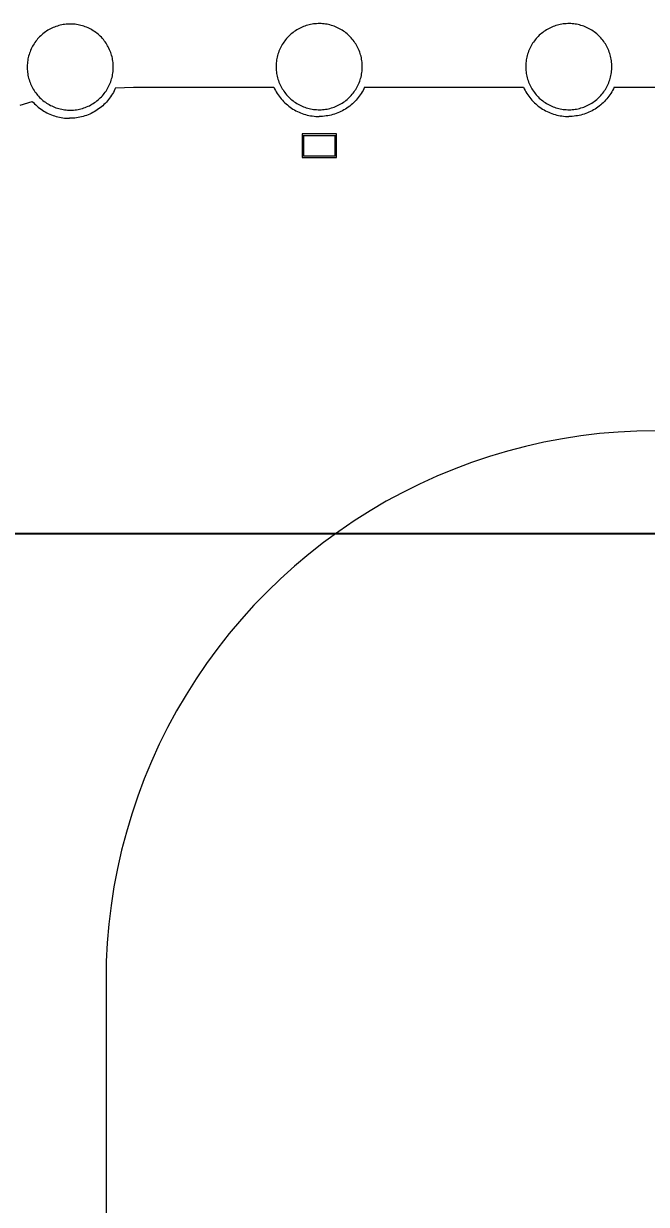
# Model space of a CAD drawing. Header units: inches. Extents: x -6.5 to 91.7, y -2.1 to 67.1.
# Drawn here: x 24.27 to 27.84, y 8.96 to 15.72 of the extents above; entities that cross this region are included whole.
import ezdxf

# ---------------------------------------------------------------- set-up
doc = ezdxf.new("R2010")
doc.units = ezdxf.units.IN
doc.header["$PDSIZE"] = -1
doc.layers.add('ZANO_R', color=7, linetype='Continuous', lineweight=0)
doc.layers.add('ZANO_W', color=1, linetype='Continuous', lineweight=0)
doc.styles.get("Standard").update_dxf_attribs({"font": 'ARIALUNI.TTF'})
doc.dimstyles.new('amerykanie', dxfattribs={"dimtxt": 50, "dimasz": 50, "dimexe": 0.5, "dimexo": 0.5, "dimgap": 1, "dimtad": 1, "dimdec": 0, "dimzin": 0, "dimlunit": 5, "dimtxsty": 'Standard', "dimcen": 0.09, "dimclrd": 1, "dimclre": 1, "dimclrt": 1, "dimazin": 0, "dimtfac": 1, "dimtdec": 0, "dimtmove": 0, "dimatfit": 3, "dimfxl": 1, "dimtzin": 0, "dimarcsym": 1})

# ---------------------------------------------------------------- blocks, each defined once
blk = doc.blocks.new('*D365')
at = {"layer": 'Defpoints', "color": 0}
for p in [(21.5557, 12.8004), (30.2547, 12.8004), (25.3333, 7.879)]:
    blk.add_point(p, dxfattribs=at)
at = {"layer": 'ZANO_W', "color": 1, "lineweight": -2}
for p, q in [((29.7547, 12.8004), (21.0557, 12.8004)), ((21.5557, 8.6915), (21.5557, 11.9879)), ((24.8333, 7.879), (21.0557, 7.879))]:
    blk.add_line(p, q, dxfattribs=at)
at = {"layer": 'ZANO_W', "color": 1}
for points in [[(21.6912, 11.9879), (21.4203, 11.9879), (21.5557, 12.8004)], [(21.4203, 8.6915), (21.6912, 8.6915), (21.5557, 7.879)]]:
    blk.add_solid(points, dxfattribs=at)
at = {"layer": 'ZANO_W', "color": 1, "insert": (20.634, 10.3397), "char_height": 0.8125, "attachment_point": 5, "rotation": 90}
blk.add_mtext('4 15/16', dxfattribs=at)

msp = doc.modelspace()

# ---------------------------------------------------------------- linework, layer by layer
at = {"layer": 'ZANO_R'}
for p, q in [((24.43999, 15.70173), (24.43219, 15.69819)), ((24.43999, 15.70173), (24.43219, 15.69819)), ((24.44791, 15.70499), (24.43999, 15.70173)), ((24.44791, 15.70499), (24.43999, 15.70173)), ((24.45594, 15.70797), (24.44791, 15.70499)), ((24.45594, 15.70797), (24.44791, 15.70499)), ((24.46406, 15.71068), (24.45594, 15.70797)), ((24.46406, 15.71068), (24.45594, 15.70797)), ((24.47228, 15.71309), (24.46406, 15.71068)), ((24.47228, 15.71309), (24.46406, 15.71068)), ((24.48057, 15.71523), (24.47228, 15.71309)), ((24.48057, 15.71523), (24.47228, 15.71309)), ((24.48894, 15.71707), (24.48057, 15.71523)), ((24.48894, 15.71707), (24.48057, 15.71523)), ((24.49736, 15.71862), (24.48894, 15.71707)), ((24.49736, 15.71862), (24.48894, 15.71707)), ((24.50583, 15.71988), (24.49736, 15.71862)), ((24.50583, 15.71988), (24.49736, 15.71862)), ((24.51434, 15.72085), (24.50583, 15.71988)), ((24.51434, 15.72085), (24.50583, 15.71988)), ((24.52288, 15.72151), (24.51434, 15.72085)), ((24.52288, 15.72151), (24.51434, 15.72085)), ((24.53144, 15.72189), (24.52288, 15.72151)), ((24.53144, 15.72189), (24.52288, 15.72151)), ((24.54, 15.72196), (24.53144, 15.72189)), ((24.54, 15.72196), (24.53144, 15.72189)), ((24.54856, 15.72174), (24.54, 15.72196)), ((24.54856, 15.72174), (24.54, 15.72196)), ((24.55711, 15.72122), (24.54856, 15.72174)), ((24.55711, 15.72122), (24.54856, 15.72174)), ((24.56564, 15.7204), (24.55711, 15.72122)), ((24.56564, 15.7204), (24.55711, 15.72122)), ((24.57413, 15.71929), (24.56564, 15.7204)), ((24.57413, 15.71929), (24.56564, 15.7204)), ((24.58258, 15.71788), (24.57413, 15.71929)), ((24.58258, 15.71788), (24.57413, 15.71929)), ((24.59098, 15.71619), (24.58258, 15.71788)), ((24.59098, 15.71619), (24.58258, 15.71788)), ((24.59931, 15.7142), (24.59098, 15.71619)), ((24.59931, 15.7142), (24.59098, 15.71619)), ((24.60756, 15.71192), (24.59931, 15.7142)), ((24.60756, 15.71192), (24.59931, 15.7142)), ((24.61574, 15.70936), (24.60756, 15.71192)), ((24.61574, 15.70936), (24.60756, 15.71192)), ((24.62381, 15.70651), (24.61574, 15.70936)), ((24.62381, 15.70651), (24.61574, 15.70936)), ((24.63179, 15.70339), (24.62381, 15.70651)), ((24.63179, 15.70339), (24.62381, 15.70651)), ((24.63965, 15.69999), (24.63179, 15.70339)), ((24.63965, 15.69999), (24.63179, 15.70339)), ((25.85854, 15.70067), (25.85086, 15.69687)), ((25.86634, 15.7042), (25.85854, 15.70067)), ((25.87426, 15.70746), (25.86634, 15.7042)), ((25.88229, 15.71044), (25.87426, 15.70746)), ((25.89041, 15.71315), (25.88229, 15.71044)), ((25.89863, 15.71557), (25.89041, 15.71315)), ((25.90693, 15.7177), (25.89863, 15.71557)), ((25.91529, 15.71954), (25.90693, 15.7177)), ((25.92371, 15.7211), (25.91529, 15.71954)), ((25.93218, 15.72236), (25.92371, 15.7211)), ((25.94069, 15.72332), (25.93218, 15.72236)), ((25.94923, 15.72399), (25.94069, 15.72332)), ((25.95779, 15.72436), (25.94923, 15.72399)), ((25.96635, 15.72443), (25.95779, 15.72436)), ((25.97492, 15.72421), (25.96635, 15.72443)), ((25.98347, 15.72369), (25.97492, 15.72421)), ((25.99199, 15.72287), (25.98347, 15.72369)), ((26.00048, 15.72176), (25.99199, 15.72287)), ((26.00893, 15.72036), (26.00048, 15.72176)), ((26.01733, 15.71866), (26.00893, 15.72036)), ((26.02566, 15.71667), (26.01733, 15.71866)), ((26.03391, 15.71439), (26.02566, 15.71667)), ((26.04209, 15.71183), (26.03391, 15.71439)), ((26.05017, 15.70899), (26.04209, 15.71183)), ((26.05814, 15.70587), (26.05017, 15.70899)), ((26.066, 15.70247), (26.05814, 15.70587)), ((26.07374, 15.6988), (26.066, 15.70247)), ((27.28871, 15.70067), (27.28103, 15.69687)), ((27.29651, 15.7042), (27.28871, 15.70067)), ((27.30443, 15.70746), (27.29651, 15.7042)), ((27.31246, 15.71044), (27.30443, 15.70746)), ((27.32059, 15.71315), (27.31246, 15.71044)), ((27.3288, 15.71557), (27.32059, 15.71315)), ((27.3371, 15.7177), (27.3288, 15.71557)), ((27.34546, 15.71954), (27.3371, 15.7177)), ((27.35388, 15.7211), (27.34546, 15.71954)), ((27.36236, 15.72236), (27.35388, 15.7211)), ((27.37087, 15.72332), (27.36236, 15.72236)), ((27.3794, 15.72399), (27.37087, 15.72332)), ((27.38796, 15.72436), (27.3794, 15.72399)), ((27.39653, 15.72443), (27.38796, 15.72436)), ((27.40509, 15.72421), (27.39653, 15.72443)), ((27.41364, 15.72369), (27.40509, 15.72421)), ((27.42216, 15.72287), (27.41364, 15.72369)), ((27.43065, 15.72176), (27.42216, 15.72287)), ((27.4391, 15.72036), (27.43065, 15.72176)), ((27.4475, 15.71866), (27.4391, 15.72036)), ((27.45583, 15.71667), (27.4475, 15.71866)), ((27.46409, 15.71439), (27.45583, 15.71667)), ((27.47226, 15.71183), (27.46409, 15.71439)), ((27.48034, 15.70899), (27.47226, 15.71183)), ((27.48831, 15.70587), (27.48034, 15.70899)), ((27.49617, 15.70247), (27.48831, 15.70587)), ((27.50391, 15.6988), (27.49617, 15.70247)), ((24.35101, 15.63637), (24.34553, 15.62979)), ((24.35101, 15.63637), (24.34553, 15.62979)), ((24.35671, 15.64276), (24.35101, 15.63637)), ((24.35671, 15.64276), (24.35101, 15.63637)), ((24.36263, 15.64894), (24.35671, 15.64276)), ((24.36263, 15.64894), (24.35671, 15.64276)), ((24.36877, 15.65492), (24.36263, 15.64894)), ((24.36877, 15.65492), (24.36263, 15.64894)), ((24.37511, 15.66068), (24.36877, 15.65492)), ((24.37511, 15.66068), (24.36877, 15.65492)), ((24.38164, 15.66622), (24.37511, 15.66068)), ((24.38164, 15.66622), (24.37511, 15.66068)), ((24.38836, 15.67152), (24.38164, 15.66622)), ((24.38836, 15.67152), (24.38164, 15.66622)), ((24.39527, 15.67659), (24.38836, 15.67152)), ((24.39527, 15.67659), (24.38836, 15.67152)), ((24.40234, 15.68142), (24.39527, 15.67659)), ((24.40234, 15.68142), (24.39527, 15.67659)), ((24.40958, 15.686), (24.40234, 15.68142)), ((24.40958, 15.686), (24.40234, 15.68142)), ((24.41697, 15.69033), (24.40958, 15.686)), ((24.41697, 15.69033), (24.40958, 15.686)), ((24.42451, 15.69439), (24.41697, 15.69033)), ((24.42451, 15.69439), (24.41697, 15.69033)), ((24.43219, 15.69819), (24.42451, 15.69439)), ((24.43219, 15.69819), (24.42451, 15.69439)), ((24.64739, 15.69633), (24.63965, 15.69999)), ((24.64739, 15.69633), (24.63965, 15.69999)), ((24.655, 15.69239), (24.64739, 15.69633)), ((24.655, 15.69239), (24.64739, 15.69633)), ((24.66247, 15.6882), (24.655, 15.69239)), ((24.66247, 15.6882), (24.655, 15.69239)), ((24.66978, 15.68374), (24.66247, 15.6882)), ((24.66978, 15.68374), (24.66247, 15.6882)), ((24.67694, 15.67904), (24.66978, 15.68374)), ((24.67694, 15.67904), (24.66978, 15.68374)), ((24.68393, 15.67409), (24.67694, 15.67904)), ((24.68393, 15.67409), (24.67694, 15.67904)), ((24.69074, 15.6689), (24.68393, 15.67409)), ((24.69074, 15.6689), (24.68393, 15.67409)), ((24.69737, 15.66348), (24.69074, 15.6689)), ((24.69737, 15.66348), (24.69074, 15.6689)), ((24.70381, 15.65783), (24.69737, 15.66348)), ((24.70381, 15.65783), (24.69737, 15.66348)), ((24.71005, 15.65196), (24.70381, 15.65783)), ((24.71005, 15.65196), (24.70381, 15.65783)), ((24.71608, 15.64588), (24.71005, 15.65196)), ((24.71608, 15.64588), (24.71005, 15.65196)), ((24.72189, 15.63959), (24.71608, 15.64588)), ((24.72189, 15.63959), (24.71608, 15.64588)), ((24.72749, 15.6331), (24.72189, 15.63959)), ((24.72749, 15.6331), (24.72189, 15.63959)), ((24.73285, 15.62642), (24.72749, 15.6331)), ((24.73285, 15.62642), (24.72749, 15.6331)), ((25.77736, 15.63884), (25.77188, 15.63226)), ((25.78306, 15.64523), (25.77736, 15.63884)), ((25.78899, 15.65142), (25.78306, 15.64523)), ((25.79512, 15.65739), (25.78899, 15.65142)), ((25.80146, 15.66315), (25.79512, 15.65739)), ((25.80799, 15.66869), (25.80146, 15.66315)), ((25.81472, 15.674), (25.80799, 15.66869)), ((25.82162, 15.67907), (25.81472, 15.674)), ((25.82869, 15.68389), (25.82162, 15.67907)), ((25.83593, 15.68847), (25.82869, 15.68389)), ((25.84332, 15.6928), (25.83593, 15.68847)), ((25.85086, 15.69687), (25.84332, 15.6928)), ((26.08135, 15.69486), (26.07374, 15.6988)), ((26.08882, 15.69067), (26.08135, 15.69486)), ((26.09613, 15.68622), (26.08882, 15.69067)), ((26.10329, 15.68151), (26.09613, 15.68622)), ((26.11028, 15.67656), (26.10329, 15.68151)), ((26.11709, 15.67137), (26.11028, 15.67656)), ((26.12372, 15.66595), (26.11709, 15.67137)), ((26.13016, 15.6603), (26.12372, 15.66595)), ((26.1364, 15.65443), (26.13016, 15.6603)), ((26.14243, 15.64835), (26.1364, 15.65443)), ((26.14824, 15.64206), (26.14243, 15.64835)), ((26.15384, 15.63557), (26.14824, 15.64206)), ((26.1592, 15.6289), (26.15384, 15.63557)), ((27.20753, 15.63884), (27.20205, 15.63226)), ((27.21323, 15.64523), (27.20753, 15.63884)), ((27.21916, 15.65142), (27.21323, 15.64523)), ((27.22529, 15.65739), (27.21916, 15.65142)), ((27.23163, 15.66315), (27.22529, 15.65739)), ((27.23816, 15.66869), (27.23163, 15.66315)), ((27.24489, 15.674), (27.23816, 15.66869)), ((27.25179, 15.67907), (27.24489, 15.674)), ((27.25886, 15.68389), (27.25179, 15.67907)), ((27.2661, 15.68847), (27.25886, 15.68389)), ((27.2735, 15.6928), (27.2661, 15.68847)), ((27.28103, 15.69687), (27.2735, 15.6928)), ((27.51152, 15.69486), (27.50391, 15.6988)), ((27.51899, 15.69067), (27.51152, 15.69486)), ((27.5263, 15.68622), (27.51899, 15.69067)), ((27.53346, 15.68151), (27.5263, 15.68622)), ((27.54045, 15.67656), (27.53346, 15.68151)), ((27.54727, 15.67137), (27.54045, 15.67656)), ((27.55389, 15.66595), (27.54727, 15.67137)), ((27.56033, 15.6603), (27.55389, 15.66595)), ((27.56657, 15.65443), (27.56033, 15.6603)), ((27.5726, 15.64835), (27.56657, 15.65443)), ((27.57841, 15.64206), (27.5726, 15.64835)), ((27.58401, 15.63557), (27.57841, 15.64206)), ((27.58937, 15.6289), (27.58401, 15.63557)), ((24.31052, 15.57114), (24.30733, 15.56319)), ((24.31052, 15.57114), (24.30733, 15.56319)), ((24.31399, 15.57897), (24.31052, 15.57114)), ((24.31399, 15.57897), (24.31052, 15.57114)), ((24.31772, 15.58667), (24.31399, 15.57897)), ((24.31772, 15.58667), (24.31399, 15.57897)), ((24.32172, 15.59425), (24.31772, 15.58667)), ((24.32172, 15.59425), (24.31772, 15.58667)), ((24.32599, 15.60168), (24.32172, 15.59425)), ((24.32599, 15.60168), (24.32172, 15.59425)), ((24.3305, 15.60896), (24.32599, 15.60168)), ((24.3305, 15.60896), (24.32599, 15.60168)), ((24.33527, 15.61607), (24.3305, 15.60896)), ((24.33527, 15.61607), (24.3305, 15.60896)), ((24.34028, 15.62302), (24.33527, 15.61607)), ((24.34028, 15.62302), (24.33527, 15.61607)), ((24.34553, 15.62979), (24.34028, 15.62302)), ((24.34553, 15.62979), (24.34028, 15.62302)), ((24.73798, 15.61957), (24.73285, 15.62642)), ((24.73798, 15.61957), (24.73285, 15.62642)), ((24.74287, 15.61253), (24.73798, 15.61957)), ((24.74287, 15.61253), (24.73798, 15.61957)), ((24.74751, 15.60534), (24.74287, 15.61253)), ((24.74751, 15.60534), (24.74287, 15.61253)), ((24.7519, 15.59798), (24.74751, 15.60534)), ((24.7519, 15.59798), (24.74751, 15.60534)), ((24.75603, 15.59048), (24.7519, 15.59798)), ((24.75603, 15.59048), (24.7519, 15.59798)), ((24.7599, 15.58284), (24.75603, 15.59048)), ((24.7599, 15.58284), (24.75603, 15.59048)), ((24.7635, 15.57507), (24.7599, 15.58284)), ((24.7635, 15.57507), (24.7599, 15.58284)), ((24.76683, 15.56718), (24.7635, 15.57507)), ((24.76683, 15.56718), (24.7635, 15.57507)), ((24.76988, 15.55917), (24.76683, 15.56718)), ((24.76988, 15.55917), (24.76683, 15.56718)), ((25.73368, 15.56566), (25.73077, 15.55761)), ((25.73688, 15.57361), (25.73368, 15.56566)), ((25.74034, 15.58144), (25.73688, 15.57361)), ((25.74408, 15.58915), (25.74034, 15.58144)), ((25.74808, 15.59672), (25.74408, 15.58915)), ((25.75234, 15.60415), (25.74808, 15.59672)), ((25.75685, 15.61143), (25.75234, 15.60415)), ((25.76162, 15.61854), (25.75685, 15.61143)), ((25.76663, 15.62549), (25.76162, 15.61854)), ((25.77188, 15.63226), (25.76663, 15.62549)), ((26.16433, 15.62204), (26.1592, 15.6289)), ((26.16922, 15.61501), (26.16433, 15.62204)), ((26.17386, 15.60781), (26.16922, 15.61501)), ((26.17825, 15.60045), (26.17386, 15.60781)), ((26.18238, 15.59295), (26.17825, 15.60045)), ((26.18625, 15.58531), (26.18238, 15.59295)), ((26.18985, 15.57754), (26.18625, 15.58531)), ((26.19318, 15.56965), (26.18985, 15.57754)), ((26.19624, 15.56165), (26.19318, 15.56965)), ((27.16385, 15.56566), (27.16094, 15.55761)), ((27.16705, 15.57361), (27.16385, 15.56566)), ((27.17051, 15.58144), (27.16705, 15.57361)), ((27.17425, 15.58915), (27.17051, 15.58144)), ((27.17825, 15.59672), (27.17425, 15.58915)), ((27.18251, 15.60415), (27.17825, 15.59672)), ((27.18702, 15.61143), (27.18251, 15.60415)), ((27.19179, 15.61854), (27.18702, 15.61143)), ((27.1968, 15.62549), (27.19179, 15.61854)), ((27.20205, 15.63226), (27.1968, 15.62549)), ((27.5945, 15.62204), (27.58937, 15.6289)), ((27.59939, 15.61501), (27.5945, 15.62204)), ((27.60403, 15.60781), (27.59939, 15.61501)), ((27.60842, 15.60045), (27.60403, 15.60781)), ((27.61255, 15.59295), (27.60842, 15.60045)), ((27.61642, 15.58531), (27.61255, 15.59295)), ((27.62002, 15.57754), (27.61642, 15.58531)), ((27.62335, 15.56965), (27.62002, 15.57754)), ((27.62641, 15.56165), (27.62335, 15.56965)), ((24.29294, 15.50513), (24.29205, 15.49662)), ((24.29294, 15.50513), (24.29205, 15.49662)), ((24.29413, 15.51362), (24.29294, 15.50513)), ((24.29413, 15.51362), (24.29294, 15.50513)), ((24.29561, 15.52205), (24.29413, 15.51362)), ((24.29561, 15.52205), (24.29413, 15.51362)), ((24.29738, 15.53043), (24.29561, 15.52205)), ((24.29738, 15.53043), (24.29561, 15.52205)), ((24.29944, 15.53875), (24.29738, 15.53043)), ((24.29944, 15.53875), (24.29738, 15.53043)), ((24.30179, 15.54698), (24.29944, 15.53875)), ((24.30179, 15.54698), (24.29944, 15.53875)), ((24.30442, 15.55513), (24.30179, 15.54698)), ((24.30442, 15.55513), (24.30179, 15.54698)), ((24.30733, 15.56319), (24.30442, 15.55513)), ((24.30733, 15.56319), (24.30442, 15.55513)), ((24.77266, 15.55107), (24.76988, 15.55917)), ((24.77266, 15.55107), (24.76988, 15.55917)), ((24.77515, 15.54287), (24.77266, 15.55107)), ((24.77515, 15.54287), (24.77266, 15.55107)), ((24.77735, 15.5346), (24.77515, 15.54287)), ((24.77735, 15.5346), (24.77515, 15.54287)), ((24.77927, 15.52625), (24.77735, 15.5346)), ((24.77927, 15.52625), (24.77735, 15.5346)), ((24.78089, 15.51784), (24.77927, 15.52625)), ((24.78089, 15.51784), (24.77927, 15.52625)), ((24.78223, 15.50938), (24.78089, 15.51784)), ((24.78223, 15.50938), (24.78089, 15.51784)), ((24.78326, 15.50088), (24.78223, 15.50938)), ((24.78326, 15.50088), (24.78223, 15.50938)), ((24.78401, 15.49235), (24.78326, 15.50088)), ((24.78401, 15.49235), (24.78326, 15.50088)), ((25.7184, 15.49909), (25.71781, 15.49055)), ((25.71929, 15.50761), (25.7184, 15.49909)), ((25.72048, 15.51609), (25.71929, 15.50761)), ((25.72196, 15.52453), (25.72048, 15.51609)), ((25.72373, 15.53291), (25.72196, 15.52453)), ((25.72579, 15.54122), (25.72373, 15.53291)), ((25.72814, 15.54946), (25.72579, 15.54122)), ((25.73077, 15.55761), (25.72814, 15.54946)), ((26.19901, 15.55354), (26.19624, 15.56165)), ((26.2015, 15.54535), (26.19901, 15.55354)), ((26.2037, 15.53707), (26.2015, 15.54535)), ((26.20562, 15.52872), (26.2037, 15.53707)), ((26.20725, 15.52031), (26.20562, 15.52872)), ((26.20858, 15.51185), (26.20725, 15.52031)), ((26.20962, 15.50335), (26.20858, 15.51185)), ((26.21036, 15.49482), (26.20962, 15.50335)), ((27.14857, 15.49909), (27.14798, 15.49055)), ((27.14946, 15.50761), (27.14857, 15.49909)), ((27.15065, 15.51609), (27.14946, 15.50761)), ((27.15213, 15.52453), (27.15065, 15.51609)), ((27.1539, 15.53291), (27.15213, 15.52453)), ((27.15596, 15.54122), (27.1539, 15.53291)), ((27.15831, 15.54946), (27.15596, 15.54122)), ((27.16094, 15.55761), (27.15831, 15.54946)), ((27.62918, 15.55354), (27.62641, 15.56165)), ((27.63167, 15.54535), (27.62918, 15.55354)), ((27.63388, 15.53707), (27.63167, 15.54535)), ((27.63579, 15.52872), (27.63388, 15.53707)), ((27.63742, 15.52031), (27.63579, 15.52872)), ((27.63875, 15.51185), (27.63742, 15.52031)), ((27.63979, 15.50335), (27.63875, 15.51185)), ((27.64053, 15.49482), (27.63979, 15.50335)), ((24.29146, 15.48807), (24.29116, 15.47951)), ((24.29146, 15.48807), (24.29116, 15.47951)), ((24.29116, 15.47951), (24.29116, 15.47095)), ((24.29116, 15.47951), (24.29116, 15.47095)), ((24.29116, 15.47095), (24.29146, 15.46239)), ((24.29116, 15.47095), (24.29146, 15.46239)), ((24.29205, 15.49662), (24.29146, 15.48807)), ((24.29205, 15.49662), (24.29146, 15.48807)), ((24.29146, 15.46239), (24.29205, 15.45384)), ((24.29146, 15.46239), (24.29205, 15.45384)), ((24.29205, 15.45384), (24.29294, 15.44533)), ((24.29205, 15.45384), (24.29294, 15.44533)), ((24.29294, 15.44533), (24.29413, 15.43684)), ((24.29294, 15.44533), (24.29413, 15.43684)), ((24.29413, 15.43684), (24.29561, 15.42841)), ((24.29413, 15.43684), (24.29561, 15.42841)), ((24.77927, 15.42421), (24.78089, 15.43262)), ((24.77927, 15.42421), (24.78089, 15.43262)), ((24.78089, 15.43262), (24.78223, 15.44108)), ((24.78089, 15.43262), (24.78223, 15.44108)), ((24.78223, 15.44108), (24.78326, 15.44958)), ((24.78223, 15.44108), (24.78326, 15.44958)), ((24.78326, 15.44958), (24.78401, 15.45811)), ((24.78326, 15.44958), (24.78401, 15.45811)), ((24.78445, 15.48379), (24.78401, 15.49235)), ((24.78445, 15.48379), (24.78401, 15.49235)), ((24.78401, 15.45811), (24.78445, 15.46667)), ((24.78401, 15.45811), (24.78445, 15.46667)), ((24.7846, 15.47523), (24.78445, 15.48379)), ((24.7846, 15.47523), (24.78445, 15.48379)), ((24.78445, 15.46667), (24.7846, 15.47523)), ((24.78445, 15.46667), (24.7846, 15.47523)), ((25.71781, 15.49055), (25.71751, 15.48199)), ((25.71751, 15.48199), (25.71751, 15.47342)), ((25.71751, 15.47342), (25.71781, 15.46486)), ((25.71781, 15.46486), (25.7184, 15.45632)), ((25.7184, 15.45632), (25.71929, 15.4478)), ((25.71929, 15.4478), (25.72048, 15.43932)), ((25.72048, 15.43932), (25.72196, 15.43088)), ((25.72196, 15.43088), (25.72373, 15.4225)), ((26.20562, 15.42668), (26.20725, 15.43509)), ((26.20725, 15.43509), (26.20858, 15.44355)), ((26.20858, 15.44355), (26.20962, 15.45205)), ((26.20962, 15.45205), (26.21036, 15.46059)), ((26.2108, 15.48627), (26.21036, 15.49482)), ((26.21036, 15.46059), (26.2108, 15.46914)), ((26.21095, 15.4777), (26.2108, 15.48627)), ((26.2108, 15.46914), (26.21095, 15.4777)), ((27.14798, 15.49055), (27.14768, 15.48199)), ((27.14768, 15.48199), (27.14768, 15.47342)), ((27.14768, 15.47342), (27.14798, 15.46486)), ((27.14798, 15.46486), (27.14857, 15.45632)), ((27.14857, 15.45632), (27.14946, 15.4478)), ((27.14946, 15.4478), (27.15065, 15.43932)), ((27.15065, 15.43932), (27.15213, 15.43088)), ((27.15213, 15.43088), (27.1539, 15.4225)), ((27.63579, 15.42668), (27.63742, 15.43509)), ((27.63742, 15.43509), (27.63875, 15.44355)), ((27.63875, 15.44355), (27.63979, 15.45205)), ((27.63979, 15.45205), (27.64053, 15.46059)), ((27.64098, 15.48627), (27.64053, 15.49482)), ((27.64053, 15.46059), (27.64098, 15.46914)), ((27.64112, 15.4777), (27.64098, 15.48627)), ((27.64098, 15.46914), (27.64112, 15.4777)), ((24.29561, 15.42841), (24.29738, 15.42003)), ((24.29561, 15.42841), (24.29738, 15.42003)), ((24.29738, 15.42003), (24.29944, 15.41171)), ((24.29738, 15.42003), (24.29944, 15.41171)), ((24.29944, 15.41171), (24.30179, 15.40348)), ((24.29944, 15.41171), (24.30179, 15.40348)), ((24.30179, 15.40348), (24.30442, 15.39533)), ((24.30179, 15.40348), (24.30442, 15.39533)), ((24.30442, 15.39533), (24.30733, 15.38727)), ((24.30442, 15.39533), (24.30733, 15.38727)), ((24.30733, 15.38727), (24.31052, 15.37933)), ((24.30733, 15.38727), (24.31052, 15.37933)), ((24.31052, 15.37933), (24.31399, 15.37149)), ((24.31052, 15.37933), (24.31399, 15.37149)), ((24.31399, 15.37149), (24.31772, 15.36379)), ((24.31399, 15.37149), (24.31772, 15.36379)), ((24.31772, 15.36379), (24.32172, 15.35621)), ((24.31772, 15.36379), (24.32172, 15.35621)), ((24.75603, 15.35998), (24.7599, 15.36762)), ((24.75603, 15.35998), (24.7599, 15.36762)), ((24.7599, 15.36762), (24.7635, 15.37539)), ((24.7599, 15.36762), (24.7635, 15.37539)), ((24.7635, 15.37539), (24.76683, 15.38329)), ((24.7635, 15.37539), (24.76683, 15.38329)), ((24.76683, 15.38329), (24.76988, 15.39129)), ((24.76683, 15.38329), (24.76988, 15.39129)), ((24.76988, 15.39129), (24.77266, 15.39939)), ((24.76988, 15.39129), (24.77266, 15.39939)), ((24.77266, 15.39939), (24.77515, 15.40759)), ((24.77266, 15.39939), (24.77515, 15.40759)), ((24.77515, 15.40759), (24.77735, 15.41586)), ((24.77515, 15.40759), (24.77735, 15.41586)), ((24.77735, 15.41586), (24.77927, 15.42421)), ((24.77735, 15.41586), (24.77927, 15.42421)), ((25.72373, 15.4225), (25.72579, 15.41419)), ((25.72579, 15.41419), (25.72814, 15.40595)), ((25.72814, 15.40595), (25.73077, 15.3978)), ((25.73077, 15.3978), (25.73368, 15.38975)), ((25.73368, 15.38975), (25.73688, 15.3818)), ((25.73688, 15.3818), (25.74034, 15.37397)), ((25.74034, 15.37397), (25.74408, 15.36626)), ((25.74408, 15.36626), (25.74808, 15.35869)), ((26.17825, 15.35495), (26.18238, 15.36245)), ((26.18238, 15.36245), (26.18625, 15.3701)), ((26.18625, 15.3701), (26.18985, 15.37787)), ((26.18985, 15.37787), (26.19318, 15.38576)), ((26.19318, 15.38576), (26.19624, 15.39376)), ((26.19624, 15.39376), (26.19901, 15.40186)), ((26.19901, 15.40186), (26.2015, 15.41006)), ((26.2015, 15.41006), (26.2037, 15.41833)), ((26.2037, 15.41833), (26.20562, 15.42668)), ((27.1539, 15.4225), (27.15596, 15.41419)), ((27.15596, 15.41419), (27.15831, 15.40595)), ((27.15831, 15.40595), (27.16094, 15.3978)), ((27.16094, 15.3978), (27.16385, 15.38975)), ((27.16385, 15.38975), (27.16705, 15.3818)), ((27.16705, 15.3818), (27.17051, 15.37397)), ((27.17051, 15.37397), (27.17425, 15.36626)), ((27.17425, 15.36626), (27.17825, 15.35869)), ((27.60842, 15.35495), (27.61255, 15.36245)), ((27.61255, 15.36245), (27.61642, 15.3701)), ((27.61642, 15.3701), (27.62002, 15.37787)), ((27.62002, 15.37787), (27.62335, 15.38576)), ((27.62335, 15.38576), (27.62641, 15.39376)), ((27.62641, 15.39376), (27.62918, 15.40186)), ((27.62918, 15.40186), (27.63167, 15.41006)), ((27.63167, 15.41006), (27.63388, 15.41833)), ((27.63388, 15.41833), (27.63579, 15.42668)), ((24.32172, 15.35621), (24.32599, 15.34878)), ((24.32172, 15.35621), (24.32599, 15.34878)), ((24.32599, 15.34878), (24.3305, 15.34151)), ((24.32599, 15.34878), (24.3305, 15.34151)), ((24.3305, 15.34151), (24.33527, 15.33439)), ((24.3305, 15.34151), (24.33527, 15.33439)), ((24.33527, 15.33439), (24.34028, 15.32744)), ((24.33527, 15.33439), (24.34028, 15.32744)), ((24.34028, 15.32744), (24.34553, 15.32067)), ((24.34028, 15.32744), (24.34553, 15.32067)), ((24.34553, 15.32067), (24.35101, 15.31409)), ((24.34553, 15.32067), (24.35101, 15.31409)), ((24.35101, 15.31409), (24.35671, 15.3077)), ((24.35101, 15.31409), (24.35671, 15.3077)), ((24.35671, 15.3077), (24.36263, 15.30152)), ((24.35671, 15.3077), (24.36263, 15.30152)), ((24.36263, 15.30152), (24.36877, 15.29554)), ((24.36263, 15.30152), (24.36877, 15.29554)), ((24.36877, 15.29554), (24.37511, 15.28978)), ((24.36877, 15.29554), (24.37511, 15.28978)), ((24.70381, 15.29263), (24.71005, 15.2985)), ((24.70381, 15.29263), (24.71005, 15.2985)), ((24.71005, 15.2985), (24.71608, 15.30458)), ((24.71005, 15.2985), (24.71608, 15.30458)), ((24.71608, 15.30458), (24.72189, 15.31087)), ((24.71608, 15.30458), (24.72189, 15.31087)), ((24.72189, 15.31087), (24.72749, 15.31736)), ((24.72189, 15.31087), (24.72749, 15.31736)), ((24.72749, 15.31736), (24.73285, 15.32404)), ((24.72749, 15.31736), (24.73285, 15.32404)), ((24.73285, 15.32404), (24.73798, 15.33089)), ((24.73285, 15.32404), (24.73798, 15.33089)), ((24.73798, 15.33089), (24.74287, 15.33793)), ((24.73798, 15.33089), (24.74287, 15.33793)), ((24.74287, 15.33793), (24.74751, 15.34512)), ((24.74287, 15.33793), (24.74751, 15.34512)), ((24.74751, 15.34512), (24.7519, 15.35248)), ((24.74751, 15.34512), (24.7519, 15.35248)), ((24.7519, 15.35248), (24.75603, 15.35998)), ((24.7519, 15.35248), (24.75603, 15.35998)), ((24.76368, 15.29726), (24.75767, 15.28944)), ((24.76941, 15.30528), (24.76368, 15.29726)), ((24.77487, 15.3135), (24.76941, 15.30528)), ((24.78004, 15.32189), (24.77487, 15.3135)), ((24.78491, 15.33046), (24.78004, 15.32189)), ((24.78949, 15.3392), (24.78491, 15.33046)), ((24.79376, 15.34809), (24.78949, 15.3392)), ((24.79772, 15.35712), (24.79376, 15.34809)), ((24.79772, 15.35712), (24.84896, 15.35897)), ((24.84896, 15.35897), (24.90023, 15.35959)), ((24.90023, 15.35959), (25.70436, 15.35959)), ((25.70436, 15.35959), (25.70861, 15.35065)), ((25.70861, 15.35065), (25.71316, 15.34187)), ((25.71316, 15.34187), (25.71802, 15.33325)), ((25.71802, 15.33325), (25.72318, 15.3248)), ((25.72318, 15.3248), (25.72862, 15.31654)), ((25.72862, 15.31654), (25.73435, 15.30847)), ((25.73435, 15.30847), (25.74036, 15.3006)), ((25.74036, 15.3006), (25.74663, 15.29295)), ((25.74808, 15.35869), (25.75234, 15.35126)), ((25.75234, 15.35126), (25.75685, 15.34398)), ((25.75685, 15.34398), (25.76162, 15.33686)), ((25.76162, 15.33686), (25.76663, 15.32992)), ((25.76663, 15.32992), (25.77188, 15.32315)), ((25.77188, 15.32315), (25.77736, 15.31656)), ((25.77736, 15.31656), (25.78306, 15.31018)), ((25.78306, 15.31018), (25.78899, 15.30399)), ((25.78899, 15.30399), (25.79512, 15.29801)), ((25.79512, 15.29801), (25.80146, 15.29225)), ((26.12372, 15.28946), (26.13016, 15.29511)), ((26.13016, 15.29511), (26.1364, 15.30098)), ((26.1364, 15.30098), (26.14243, 15.30706)), ((26.14243, 15.30706), (26.14824, 15.31335)), ((26.14824, 15.31335), (26.15384, 15.31983)), ((26.15384, 15.31983), (26.1592, 15.32651)), ((26.1592, 15.32651), (26.16433, 15.33337)), ((26.16433, 15.33337), (26.16922, 15.3404)), ((26.16922, 15.3404), (26.17386, 15.3476)), ((26.17386, 15.3476), (26.17825, 15.35495)), ((26.18807, 15.3006), (26.1818, 15.29295)), ((26.19407, 15.30847), (26.18807, 15.3006)), ((26.1998, 15.31654), (26.19407, 15.30847)), ((26.20525, 15.3248), (26.1998, 15.31654)), ((26.2104, 15.33325), (26.20525, 15.3248)), ((26.21526, 15.34187), (26.2104, 15.33325)), ((26.21982, 15.35065), (26.21526, 15.34187)), ((26.22407, 15.35959), (26.21982, 15.35065)), ((26.22407, 15.35959), (27.13453, 15.35959)), ((27.13453, 15.35959), (27.13878, 15.35065)), ((27.13878, 15.35065), (27.14333, 15.34187)), ((27.14333, 15.34187), (27.14819, 15.33325)), ((27.14819, 15.33325), (27.15335, 15.3248)), ((27.15335, 15.3248), (27.1588, 15.31654)), ((27.1588, 15.31654), (27.16452, 15.30847)), ((27.16452, 15.30847), (27.17053, 15.3006)), ((27.17053, 15.3006), (27.1768, 15.29295)), ((27.17825, 15.35869), (27.18251, 15.35126)), ((27.18251, 15.35126), (27.18702, 15.34398)), ((27.18702, 15.34398), (27.19179, 15.33686)), ((27.19179, 15.33686), (27.1968, 15.32992)), ((27.1968, 15.32992), (27.20205, 15.32315)), ((27.20205, 15.32315), (27.20753, 15.31656)), ((27.20753, 15.31656), (27.21323, 15.31018)), ((27.21323, 15.31018), (27.21916, 15.30399)), ((27.21916, 15.30399), (27.22529, 15.29801)), ((27.22529, 15.29801), (27.23163, 15.29225)), ((27.55389, 15.28946), (27.56033, 15.29511)), ((27.56033, 15.29511), (27.56657, 15.30098)), ((27.56657, 15.30098), (27.5726, 15.30706)), ((27.5726, 15.30706), (27.57841, 15.31335)), ((27.57841, 15.31335), (27.58401, 15.31983)), ((27.58401, 15.31983), (27.58937, 15.32651)), ((27.58937, 15.32651), (27.5945, 15.33337)), ((27.5945, 15.33337), (27.59939, 15.3404)), ((27.59939, 15.3404), (27.60403, 15.3476)), ((27.60403, 15.3476), (27.60842, 15.35495)), ((27.61824, 15.3006), (27.61197, 15.29295)), ((27.62424, 15.30847), (27.61824, 15.3006)), ((27.62997, 15.31654), (27.62424, 15.30847)), ((27.63542, 15.3248), (27.62997, 15.31654)), ((27.64057, 15.33325), (27.63542, 15.3248)), ((27.64543, 15.34187), (27.64057, 15.33325)), ((27.64999, 15.35065), (27.64543, 15.34187)), ((27.65424, 15.35959), (27.64999, 15.35065)), ((27.65424, 15.35959), (28.5647, 15.35959)), ((24.2504, 15.25784), (24.31996, 15.27887)), ((24.31996, 15.27887), (24.32649, 15.27169)), ((24.32649, 15.27169), (24.33326, 15.26474)), ((24.33326, 15.26474), (24.34026, 15.25802)), ((24.34026, 15.25802), (24.34748, 15.25154)), ((24.34748, 15.25154), (24.35492, 15.24531)), ((24.35492, 15.24531), (24.36257, 15.23934)), ((24.36257, 15.23934), (24.37042, 15.23363)), ((24.37042, 15.23363), (24.37845, 15.22819)), ((24.37511, 15.28978), (24.38164, 15.28424)), ((24.37511, 15.28978), (24.38164, 15.28424)), ((24.37845, 15.22819), (24.38667, 15.22303)), ((24.38164, 15.28424), (24.38836, 15.27894)), ((24.38164, 15.28424), (24.38836, 15.27894)), ((24.38836, 15.27894), (24.39527, 15.27387)), ((24.38836, 15.27894), (24.39527, 15.27387)), ((24.39527, 15.27387), (24.40234, 15.26904)), ((24.39527, 15.27387), (24.40234, 15.26904)), ((24.40234, 15.26904), (24.40958, 15.26446)), ((24.40234, 15.26904), (24.40958, 15.26446)), ((24.40958, 15.26446), (24.41697, 15.26013)), ((24.40958, 15.26446), (24.41697, 15.26013)), ((24.41697, 15.26013), (24.42451, 15.25607)), ((24.41697, 15.26013), (24.42451, 15.25607)), ((24.42451, 15.25607), (24.43219, 15.25227)), ((24.42451, 15.25607), (24.43219, 15.25227)), ((24.43219, 15.25227), (24.43999, 15.24873)), ((24.43219, 15.25227), (24.43999, 15.24873)), ((24.43999, 15.24873), (24.44791, 15.24547)), ((24.43999, 15.24873), (24.44791, 15.24547)), ((24.44791, 15.24547), (24.45594, 15.24249)), ((24.44791, 15.24547), (24.45594, 15.24249)), ((24.45594, 15.24249), (24.46406, 15.23979)), ((24.45594, 15.24249), (24.46406, 15.23979)), ((24.46406, 15.23979), (24.47228, 15.23737)), ((24.46406, 15.23979), (24.47228, 15.23737)), ((24.47228, 15.23737), (24.48057, 15.23523)), ((24.47228, 15.23737), (24.48057, 15.23523)), ((24.48057, 15.23523), (24.48894, 15.23339)), ((24.48057, 15.23523), (24.48894, 15.23339)), ((24.48894, 15.23339), (24.49736, 15.23184)), ((24.48894, 15.23339), (24.49736, 15.23184)), ((24.49736, 15.23184), (24.50583, 15.23058)), ((24.49736, 15.23184), (24.50583, 15.23058)), ((24.50583, 15.23058), (24.51434, 15.22961)), ((24.50583, 15.23058), (24.51434, 15.22961)), ((24.51434, 15.22961), (24.52288, 15.22895)), ((24.51434, 15.22961), (24.52288, 15.22895)), ((24.52288, 15.22895), (24.53144, 15.22857)), ((24.52288, 15.22895), (24.53144, 15.22857)), ((24.53144, 15.22857), (24.54, 15.2285)), ((24.53144, 15.22857), (24.54, 15.2285)), ((24.54, 15.2285), (24.54856, 15.22872)), ((24.54, 15.2285), (24.54856, 15.22872)), ((24.54856, 15.22872), (24.55711, 15.22924)), ((24.54856, 15.22872), (24.55711, 15.22924)), ((24.55711, 15.22924), (24.56564, 15.23006)), ((24.55711, 15.22924), (24.56564, 15.23006)), ((24.56564, 15.23006), (24.57413, 15.23117)), ((24.56564, 15.23006), (24.57413, 15.23117)), ((24.57413, 15.23117), (24.58258, 15.23258)), ((24.57413, 15.23117), (24.58258, 15.23258)), ((24.58258, 15.23258), (24.59098, 15.23427)), ((24.58258, 15.23258), (24.59098, 15.23427)), ((24.59098, 15.23427), (24.59931, 15.23626)), ((24.59098, 15.23427), (24.59931, 15.23626)), ((24.59931, 15.23626), (24.60756, 15.23854)), ((24.59931, 15.23626), (24.60756, 15.23854)), ((24.60756, 15.23854), (24.61574, 15.2411)), ((24.60756, 15.23854), (24.61574, 15.2411)), ((24.61574, 15.2411), (24.62381, 15.24395)), ((24.61574, 15.2411), (24.62381, 15.24395)), ((24.62381, 15.24395), (24.63179, 15.24707)), ((24.62381, 15.24395), (24.63179, 15.24707)), ((24.63179, 15.24707), (24.63965, 15.25047)), ((24.63179, 15.24707), (24.63965, 15.25047)), ((24.63965, 15.25047), (24.64739, 15.25413)), ((24.63965, 15.25047), (24.64739, 15.25413)), ((24.64739, 15.25413), (24.655, 15.25807)), ((24.64739, 15.25413), (24.655, 15.25807)), ((24.655, 15.25807), (24.66247, 15.26226)), ((24.655, 15.25807), (24.66247, 15.26226)), ((24.66247, 15.26226), (24.66978, 15.26672)), ((24.66247, 15.26226), (24.66978, 15.26672)), ((24.66978, 15.26672), (24.67694, 15.27142)), ((24.66978, 15.26672), (24.67694, 15.27142)), ((24.67694, 15.27142), (24.68393, 15.27637)), ((24.67694, 15.27142), (24.68393, 15.27637)), ((24.68393, 15.27637), (24.69074, 15.28156)), ((24.68393, 15.27637), (24.69074, 15.28156)), ((24.69256, 15.22966), (24.68426, 15.22434)), ((24.69074, 15.28156), (24.69737, 15.28698)), ((24.69074, 15.28156), (24.69737, 15.28698)), ((24.70067, 15.23527), (24.69256, 15.22966)), ((24.69737, 15.28698), (24.70381, 15.29263)), ((24.69737, 15.28698), (24.70381, 15.29263)), ((24.70858, 15.24115), (24.70067, 15.23527)), ((24.71629, 15.2473), (24.70858, 15.24115)), ((24.72378, 15.25371), (24.71629, 15.2473)), ((24.73104, 15.26038), (24.72378, 15.25371)), ((24.73807, 15.2673), (24.73104, 15.26038)), ((24.74486, 15.27445), (24.73807, 15.2673)), ((24.75139, 15.28184), (24.74486, 15.27445)), ((24.75767, 15.28944), (24.75139, 15.28184)), ((25.74663, 15.29295), (25.75317, 15.28551)), ((25.75317, 15.28551), (25.75996, 15.27831)), ((25.75996, 15.27831), (25.76699, 15.27135)), ((25.76699, 15.27135), (25.77426, 15.26464)), ((25.77426, 15.26464), (25.78176, 15.25818)), ((25.78176, 15.25818), (25.78948, 15.25199)), ((25.78948, 15.25199), (25.79741, 15.24607)), ((25.79741, 15.24607), (25.80554, 15.24043)), ((25.80146, 15.29225), (25.80799, 15.28672)), ((25.80554, 15.24043), (25.81386, 15.23507)), ((25.80799, 15.28672), (25.81472, 15.28141)), ((25.81386, 15.23507), (25.82236, 15.23)), ((25.81472, 15.28141), (25.82162, 15.27634)), ((25.82162, 15.27634), (25.82869, 15.27151)), ((25.82236, 15.23), (25.83103, 15.22523)), ((25.82869, 15.27151), (25.83593, 15.26693)), ((25.83593, 15.26693), (25.84332, 15.26261)), ((25.84332, 15.26261), (25.85086, 15.25854)), ((25.85086, 15.25854), (25.85854, 15.25474)), ((25.85854, 15.25474), (25.86634, 15.25121)), ((25.86634, 15.25121), (25.87426, 15.24794)), ((25.87426, 15.24794), (25.88229, 15.24496)), ((25.88229, 15.24496), (25.89041, 15.24226)), ((25.89041, 15.24226), (25.89863, 15.23984)), ((25.89863, 15.23984), (25.90693, 15.23771)), ((25.90693, 15.23771), (25.91529, 15.23586)), ((25.91529, 15.23586), (25.92371, 15.23431)), ((25.92371, 15.23431), (25.93218, 15.23305)), ((25.93218, 15.23305), (25.94069, 15.23209)), ((25.94069, 15.23209), (25.94923, 15.23142)), ((25.94923, 15.23142), (25.95779, 15.23105)), ((25.95779, 15.23105), (25.96635, 15.23097)), ((25.96635, 15.23097), (25.97492, 15.2312)), ((25.97492, 15.2312), (25.98347, 15.23172)), ((25.98347, 15.23172), (25.99199, 15.23253)), ((25.99199, 15.23253), (26.00048, 15.23364)), ((26.00048, 15.23364), (26.00893, 15.23505)), ((26.00893, 15.23505), (26.01733, 15.23675)), ((26.01733, 15.23675), (26.02566, 15.23874)), ((26.02566, 15.23874), (26.03391, 15.24101)), ((26.03391, 15.24101), (26.04209, 15.24357)), ((26.04209, 15.24357), (26.05017, 15.24642)), ((26.05017, 15.24642), (26.05814, 15.24954)), ((26.05814, 15.24954), (26.066, 15.25294)), ((26.066, 15.25294), (26.07374, 15.25661)), ((26.07374, 15.25661), (26.08135, 15.26054)), ((26.08135, 15.26054), (26.08882, 15.26474)), ((26.08882, 15.26474), (26.09613, 15.26919)), ((26.09613, 15.26919), (26.10329, 15.27389)), ((26.10606, 15.23), (26.09739, 15.22523)), ((26.10329, 15.27389), (26.11028, 15.27884)), ((26.11457, 15.23507), (26.10606, 15.23)), ((26.11028, 15.27884), (26.11709, 15.28403)), ((26.12289, 15.24043), (26.11457, 15.23507)), ((26.11709, 15.28403), (26.12372, 15.28946)), ((26.13102, 15.24607), (26.12289, 15.24043)), ((26.13895, 15.25199), (26.13102, 15.24607)), ((26.14666, 15.25818), (26.13895, 15.25199)), ((26.15416, 15.26464), (26.14666, 15.25818)), ((26.16144, 15.27135), (26.15416, 15.26464)), ((26.16847, 15.27831), (26.16144, 15.27135)), ((26.17526, 15.28551), (26.16847, 15.27831)), ((26.1818, 15.29295), (26.17526, 15.28551)), ((27.1768, 15.29295), (27.18334, 15.28551)), ((27.18334, 15.28551), (27.19013, 15.27831)), ((27.19013, 15.27831), (27.19716, 15.27135)), ((27.19716, 15.27135), (27.20443, 15.26464)), ((27.20443, 15.26464), (27.21193, 15.25818)), ((27.21193, 15.25818), (27.21965, 15.25199)), ((27.21965, 15.25199), (27.22758, 15.24607)), ((27.22758, 15.24607), (27.23571, 15.24043)), ((27.23163, 15.29225), (27.23816, 15.28672)), ((27.23571, 15.24043), (27.24403, 15.23507)), ((27.23816, 15.28672), (27.24489, 15.28141)), ((27.24403, 15.23507), (27.25253, 15.23)), ((27.24489, 15.28141), (27.25179, 15.27634)), ((27.25179, 15.27634), (27.25886, 15.27151)), ((27.25253, 15.23), (27.26121, 15.22523)), ((27.25886, 15.27151), (27.2661, 15.26693)), ((27.2661, 15.26693), (27.2735, 15.26261)), ((27.2735, 15.26261), (27.28103, 15.25854)), ((27.28103, 15.25854), (27.28871, 15.25474)), ((27.28871, 15.25474), (27.29651, 15.25121)), ((27.29651, 15.25121), (27.30443, 15.24794)), ((27.30443, 15.24794), (27.31246, 15.24496)), ((27.31246, 15.24496), (27.32059, 15.24226)), ((27.32059, 15.24226), (27.3288, 15.23984)), ((27.3288, 15.23984), (27.3371, 15.23771)), ((27.3371, 15.23771), (27.34546, 15.23586)), ((27.34546, 15.23586), (27.35388, 15.23431)), ((27.35388, 15.23431), (27.36236, 15.23305)), ((27.36236, 15.23305), (27.37087, 15.23209)), ((27.37087, 15.23209), (27.3794, 15.23142)), ((27.3794, 15.23142), (27.38796, 15.23105)), ((27.38796, 15.23105), (27.39653, 15.23097)), ((27.39653, 15.23097), (27.40509, 15.2312)), ((27.40509, 15.2312), (27.41364, 15.23172)), ((27.41364, 15.23172), (27.42216, 15.23253)), ((27.42216, 15.23253), (27.43065, 15.23364)), ((27.43065, 15.23364), (27.4391, 15.23505)), ((27.4391, 15.23505), (27.4475, 15.23675)), ((27.4475, 15.23675), (27.45583, 15.23874)), ((27.45583, 15.23874), (27.46409, 15.24101)), ((27.46409, 15.24101), (27.47226, 15.24357)), ((27.47226, 15.24357), (27.48034, 15.24642)), ((27.48034, 15.24642), (27.48831, 15.24954)), ((27.48831, 15.24954), (27.49617, 15.25294)), ((27.49617, 15.25294), (27.50391, 15.25661)), ((27.50391, 15.25661), (27.51152, 15.26054)), ((27.51152, 15.26054), (27.51899, 15.26474)), ((27.51899, 15.26474), (27.5263, 15.26919)), ((27.5263, 15.26919), (27.53346, 15.27389)), ((27.53623, 15.23), (27.52756, 15.22523)), ((27.53346, 15.27389), (27.54045, 15.27884)), ((27.54474, 15.23507), (27.53623, 15.23)), ((27.54045, 15.27884), (27.54727, 15.28403)), ((27.55306, 15.24043), (27.54474, 15.23507)), ((27.54727, 15.28403), (27.55389, 15.28946)), ((27.56119, 15.24607), (27.55306, 15.24043)), ((27.56912, 15.25199), (27.56119, 15.24607)), ((27.57684, 15.25818), (27.56912, 15.25199)), ((27.58434, 15.26464), (27.57684, 15.25818)), ((27.59161, 15.27135), (27.58434, 15.26464)), ((27.59864, 15.27831), (27.59161, 15.27135)), ((27.60543, 15.28551), (27.59864, 15.27831)), ((27.61197, 15.29295), (27.60543, 15.28551)), ((24.38667, 15.22303), (24.39506, 15.21815)), ((24.39506, 15.21815), (24.40361, 15.21356)), ((24.40361, 15.21356), (24.41231, 15.20926)), ((24.41231, 15.20926), (24.42115, 15.20526)), ((24.42115, 15.20526), (24.43012, 15.20156)), ((24.43012, 15.20156), (24.43921, 15.19817)), ((24.43921, 15.19817), (24.44841, 15.19509)), ((24.44841, 15.19509), (24.45771, 15.19232)), ((24.45771, 15.19232), (24.4671, 15.18988)), ((24.4671, 15.18988), (24.47657, 15.18775)), ((24.47657, 15.18775), (24.4861, 15.18595)), ((24.4861, 15.18595), (24.49569, 15.18447)), ((24.49569, 15.18447), (24.50533, 15.18332)), ((24.50533, 15.18332), (24.515, 15.18249)), ((24.515, 15.18249), (24.52469, 15.182)), ((24.52469, 15.182), (24.53439, 15.18183)), ((24.54425, 15.182), (24.53439, 15.18183)), ((24.5541, 15.18251), (24.54425, 15.182)), ((24.56392, 15.18336), (24.5541, 15.18251)), ((24.57371, 15.18455), (24.56392, 15.18336)), ((24.58345, 15.18608), (24.57371, 15.18455)), ((24.59313, 15.18794), (24.58345, 15.18608)), ((24.60275, 15.19014), (24.59313, 15.18794)), ((24.61228, 15.19267), (24.60275, 15.19014)), ((24.62172, 15.19552), (24.61228, 15.19267)), ((24.63105, 15.1987), (24.62172, 15.19552)), ((24.64027, 15.2022), (24.63105, 15.1987)), ((24.64936, 15.20601), (24.64027, 15.2022)), ((24.65832, 15.21014), (24.64936, 15.20601)), ((24.66713, 15.21457), (24.65832, 15.21014)), ((24.67578, 15.21931), (24.66713, 15.21457)), ((24.68426, 15.22434), (24.67578, 15.21931)), ((25.83103, 15.22523), (25.83987, 15.22077)), ((25.83987, 15.22077), (25.84885, 15.21661)), ((25.84885, 15.21661), (25.85797, 15.21277)), ((25.85797, 15.21277), (25.86722, 15.20925)), ((25.86722, 15.20925), (25.87658, 15.20605)), ((25.87658, 15.20605), (25.88605, 15.20317)), ((25.88605, 15.20317), (25.89561, 15.20063)), ((25.89561, 15.20063), (25.90526, 15.19842)), ((25.90526, 15.19842), (25.91498, 15.19654)), ((25.91498, 15.19654), (25.92475, 15.195)), ((25.92475, 15.195), (25.93458, 15.1938)), ((25.93458, 15.1938), (25.94444, 15.19295)), ((25.94444, 15.19295), (25.95432, 15.19243)), ((25.95432, 15.19243), (25.96421, 15.19226)), ((25.97411, 15.19243), (25.96421, 15.19226)), ((25.98399, 15.19295), (25.97411, 15.19243)), ((25.99385, 15.1938), (25.98399, 15.19295)), ((26.00367, 15.195), (25.99385, 15.1938)), ((26.01345, 15.19654), (26.00367, 15.195)), ((26.02317, 15.19842), (26.01345, 15.19654)), ((26.03281, 15.20063), (26.02317, 15.19842)), ((26.04238, 15.20317), (26.03281, 15.20063)), ((26.05185, 15.20605), (26.04238, 15.20317)), ((26.06121, 15.20925), (26.05185, 15.20605)), ((26.07046, 15.21277), (26.06121, 15.20925)), ((26.07958, 15.21661), (26.07046, 15.21277)), ((26.08856, 15.22077), (26.07958, 15.21661)), ((26.09739, 15.22523), (26.08856, 15.22077)), ((27.26121, 15.22523), (27.27004, 15.22077)), ((27.27004, 15.22077), (27.27902, 15.21661)), ((27.27902, 15.21661), (27.28814, 15.21277)), ((27.28814, 15.21277), (27.29739, 15.20925)), ((27.29739, 15.20925), (27.30675, 15.20605)), ((27.30675, 15.20605), (27.31622, 15.20317)), ((27.31622, 15.20317), (27.32578, 15.20063)), ((27.32578, 15.20063), (27.33543, 15.19842)), ((27.33543, 15.19842), (27.34515, 15.19654)), ((27.34515, 15.19654), (27.35492, 15.195)), ((27.35492, 15.195), (27.36475, 15.1938)), ((27.36475, 15.1938), (27.37461, 15.19295)), ((27.37461, 15.19295), (27.38449, 15.19243)), ((27.38449, 15.19243), (27.39438, 15.19226)), ((27.40428, 15.19243), (27.39438, 15.19226)), ((27.41416, 15.19295), (27.40428, 15.19243)), ((27.42402, 15.1938), (27.41416, 15.19295)), ((27.43384, 15.195), (27.42402, 15.1938)), ((27.44362, 15.19654), (27.43384, 15.195)), ((27.45334, 15.19842), (27.44362, 15.19654)), ((27.46298, 15.20063), (27.45334, 15.19842)), ((27.47255, 15.20317), (27.46298, 15.20063)), ((27.48202, 15.20605), (27.47255, 15.20317)), ((27.49138, 15.20925), (27.48202, 15.20605)), ((27.50063, 15.21277), (27.49138, 15.20925)), ((27.50975, 15.21661), (27.50063, 15.21277)), ((27.51873, 15.22077), (27.50975, 15.21661)), ((27.52756, 15.22523), (27.51873, 15.22077)), ((25.86579, 15.09186), (25.86579, 14.958)), ((26.06264, 15.09186), (25.86579, 15.09186)), ((26.06264, 14.958), (26.06264, 15.09186)), ((25.86579, 15.08399), (25.87366, 15.08399)), ((25.87366, 15.08399), (25.87366, 14.96588)), ((25.87366, 15.08399), (26.05477, 15.08399)), ((26.05477, 14.96588), (26.05477, 15.08399)), ((26.05477, 15.08399), (26.06264, 15.08399)), ((25.87366, 14.96588), (25.86579, 14.96588)), ((25.86579, 14.958), (26.06264, 14.958)), ((25.87366, 14.96588), (26.05477, 14.96588)), ((26.06264, 14.96588), (26.05477, 14.96588)), ((27.35728, 13.34523), (27.25162, 13.32515)), ((27.46356, 13.36169), (27.35728, 13.34523)), ((27.57035, 13.37451), (27.46356, 13.36169)), ((27.6775, 13.38368), (27.57035, 13.37451)), ((27.78491, 13.38919), (27.6775, 13.38368)), ((27.89245, 13.39102), (27.78491, 13.38919)), ((27.04267, 13.27423), (26.93962, 13.24344)), ((27.14671, 13.30147), (27.04267, 13.27423)), ((27.25162, 13.32515), (27.14671, 13.30147)), ((26.83768, 13.20916), (26.73697, 13.17142)), ((26.93962, 13.24344), (26.83768, 13.20916)), ((26.6376, 13.13027), (26.5397, 13.08574)), ((26.73697, 13.17142), (26.6376, 13.13027)), ((26.5397, 13.08574), (26.44338, 13.0379)), ((26.44338, 13.0379), (26.34875, 12.98679)), ((26.25591, 12.93249), (26.16499, 12.87505)), ((26.34875, 12.98679), (26.25591, 12.93249)), ((26.16499, 12.87505), (26.07608, 12.81453)), ((26.07608, 12.81453), (25.98928, 12.75102)), ((25.98928, 12.75102), (25.90471, 12.68458)), ((25.90471, 12.68458), (25.82245, 12.61529)), ((25.82245, 12.61529), (25.74261, 12.54324)), ((25.74261, 12.54324), (25.66527, 12.4685)), ((25.66527, 12.4685), (25.59053, 12.39116)), ((25.59053, 12.39116), (25.51848, 12.31132)), ((25.51848, 12.31132), (25.44919, 12.22906)), ((25.44919, 12.22906), (25.38275, 12.14449)), ((25.38275, 12.14449), (25.31924, 12.05769)), ((25.31924, 12.05769), (25.25872, 11.96878)), ((25.25872, 11.96878), (25.20128, 11.87786)), ((25.20128, 11.87786), (25.14698, 11.78502)), ((25.14698, 11.78502), (25.09587, 11.69039)), ((25.09587, 11.69039), (25.04803, 11.59407)), ((25.04803, 11.59407), (25.00351, 11.49617)), ((25.00351, 11.49617), (24.96235, 11.3968)), ((24.96235, 11.3968), (24.92461, 11.29609)), ((24.92461, 11.29609), (24.89033, 11.19415)), ((24.89033, 11.19415), (24.85955, 11.0911)), ((24.85955, 11.0911), (24.8323, 10.98706)), ((24.8323, 10.98706), (24.80862, 10.88215)), ((24.80862, 10.88215), (24.78854, 10.77649)), ((24.78854, 10.77649), (24.77208, 10.67021)), ((24.77208, 10.67021), (24.75926, 10.56342)), ((24.75926, 10.56342), (24.75009, 10.45627)), ((24.75009, 10.45627), (24.74458, 10.34886)), ((24.74458, 10.34886), (24.74275, 10.24132)), ((24.74275, 10.24132), (24.74275, 5.51677))]:
    msp.add_line(p, q, dxfattribs=at)

# ---------------------------------------------------------------- dimensions: what is measured, and where the dimension line sits
at = {"layer": 'ZANO_W'}
dim = msp.add_linear_dim(base=(21.55574, 12.80044), p1=(25.33331, 7.87905), p2=(30.25472, 12.80044), angle=90, dimstyle='amerykanie', override={"dimtxt": 0.8125, "dimasz": 0.8125, "dimgap": 0.5, "dimdec": 4, "dimaunit": 1, "dimadec": 1, "dimtdec": 4, "dimtmove": 1, "dimfrac": 2}, dxfattribs=at)
dim.commit()
dim.dimension.update_dxf_attribs({"geometry": '*D365', "text_midpoint": (20.63397, 10.33974)})

doc.saveas('drawing.dxf')
